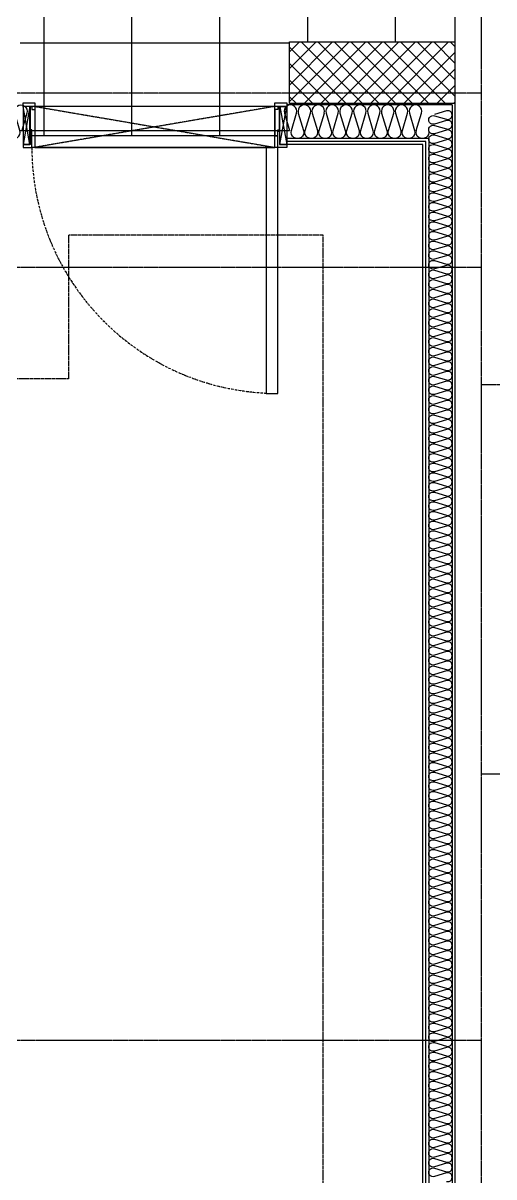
# Model space of a CAD drawing. Header units: millimetres. Extents: x 18456 to 179493, y -203649 to 469211.
# Drawn here: x 135270 to 136877, y -109187 to -105246 of the extents above; entities that cross this region are included whole.
import ezdxf

# ---------------------------------------------------------------- set-up
doc = ezdxf.new("R2010")
doc.units = ezdxf.units.MM
for name, pattern in [('X-평면도(기본형)$0$CEN', [52.5, 50, -1, 0.5, -1]), ('X-평면도(기본형)$0$CENN', [6.3, 4, -1, 0.3, -1]), ('X-평면도(기본형)$0$HID', [2.8, 1.8, -1]), ('X-평면도(기본형)$0$HID2', [7.5, 6, -1.5])]:
    doc.linetypes.add(name, pattern=pattern)
for name, color, linetype, true_color in [('X-평면도(기본형)$0$40HAT', 9, 'Continuous', 0x808080), ('X-평면도(기본형)$0$4GYP', 4, 'Continuous', 0x00ffff), ('X-평면도(기본형)$0$CEN', 1, 'X-평면도(기본형)$0$CEN', 0xff0000), ('X-평면도(기본형)$0$DOOR', 4, 'Continuous', 0x00ffff), ('X-평면도(기본형)$0$INS', 9, 'Continuous', 0x808080), ('X-평면도(기본형)$0$INSUL', 9, 'Continuous', 0x808080), ('X-평면도(기본형)$0$TIL', 5, 'Continuous', 0x0000ff), ('X-평면도(기본형)$0$UIS', 7, 'X-평면도(기본형)$0$HID2', 0x000000), ('X-평면도(기본형)$0$W1', 2, 'Continuous', 0xffff00), ('X-평면도(기본형)$0$W2', 3, 'Continuous', 0x00ff00)]:
    doc.layers.add(name, color=color, linetype=linetype, true_color=true_color)

# ---------------------------------------------------------------- blocks, each defined once
blk = doc.blocks.new('U231 (X-평면도(기본형)$0$ins-l)')
at = {"layer": 'X-평면도(기본형)$0$INSUL', "color": 8, "true_color": 0x808080}
for p, q in [((4303.1, 75.8), (4287.6, 24.2)), ((4323.7, 24.2), (4308.2, 75.8)), ((4344.3, 75.8), (4328.9, 24.2)), ((4364.9, 24.2), (4349.5, 75.8)), ((4385.5, 75.8), (4370.1, 24.2)), ((4406.1, 24.2), (4390.7, 75.8)), ((4426.8, 75.8), (4411.3, 24.2)), ((4447.4, 24.2), (4431.9, 75.8)), ((4468, 75.8), (4452.5, 24.2)), ((4488.6, 24.2), (4473.1, 75.8)), ((4509.2, 75.8), (4493.7, 24.2)), ((4529.8, 24.2), (4514.3, 75.8)), ((4550.4, 75.8), (4535, 24.2)), ((4571, 24.2), (4555.6, 75.8)), ((4591.6, 75.8), (4576.2, 24.2)), ((4612.2, 24.2), (4596.8, 75.8)), ((4632.9, 75.8), (4617.4, 24.2)), ((4653.5, 24.2), (4638, 75.8)), ((4674.1, 75.8), (4658.6, 24.2)), ((4694.7, 24.2), (4679.2, 75.8)), ((4715.3, 75.8), (4699.8, 24.2)), ((4735.9, 24.2), (4720.4, 75.8)), ((4756.5, 75.8), (4741.1, 24.2)), ((4777.1, 24.2), (4761.7, 75.8)), ((4797.7, 75.8), (4782.3, 24.2)), ((4818.3, 24.2), (4802.9, 75.8)), ((4839, 75.8), (4823.5, 24.2)), ((4859.6, 24.2), (4844.1, 75.8)), ((4880.2, 75.8), (4864.7, 24.2)), ((4900.8, 24.2), (4885.3, 75.8)), ((4921.4, 75.8), (4905.9, 24.2)), ((4942, 24.2), (4926.5, 75.8)), ((4962.6, 75.8), (4947.2, 24.2)), ((4983.2, 24.2), (4967.8, 75.8)), ((5003.8, 75.8), (4988.4, 24.2)), ((5024.4, 24.2), (5009, 75.8)), ((5045, 75.8), (5029.6, 24.2)), ((5065.7, 24.2), (5050.2, 75.8)), ((5086.3, 75.8), (5070.8, 24.2)), ((5106.9, 24.2), (5091.4, 75.8)), ((5127.5, 75.8), (5112, 24.2)), ((5148.1, 24.2), (5132.6, 75.8)), ((5168.7, 75.8), (5153.3, 24.2)), ((5189.3, 24.2), (5173.9, 75.8)), ((5209.9, 75.8), (5194.5, 24.2)), ((5230.5, 24.2), (5215.1, 75.8)), ((5251.1, 75.8), (5235.7, 24.2)), ((5271.8, 24.2), (5256.3, 75.8)), ((5292.4, 75.8), (5276.9, 24.2)), ((5313, 24.2), (5297.5, 75.8)), ((5333.6, 75.8), (5318.1, 24.2)), ((5354.2, 24.2), (5338.7, 75.8)), ((5374.8, 75.8), (5359.3, 24.2)), ((5395.4, 24.2), (5380, 75.8)), ((5416, 75.8), (5400.6, 24.2)), ((5436.6, 24.2), (5421.2, 75.8)), ((5457.2, 75.8), (5441.8, 24.2)), ((5477.9, 24.2), (5462.4, 75.8)), ((5498.5, 75.8), (5483, 24.2)), ((5519.1, 24.2), (5503.6, 75.8)), ((5539.7, 75.8), (5524.2, 24.2)), ((5560.3, 24.2), (5544.8, 75.8)), ((5580.9, 75.8), (5565.4, 24.2)), ((5601.5, 24.2), (5586.1, 75.8)), ((5622.1, 75.8), (5606.7, 24.2)), ((5642.7, 24.2), (5627.3, 75.8)), ((5663.3, 75.8), (5647.9, 24.2)), ((5684, 24.2), (5668.5, 75.8)), ((5704.6, 75.8), (5689.1, 24.2)), ((5725.2, 24.2), (5709.7, 75.8)), ((5745.8, 75.8), (5730.3, 24.2)), ((5766.4, 24.2), (5750.9, 75.8)), ((5787, 75.8), (5771.5, 24.2)), ((5807.6, 24.2), (5792.2, 75.8)), ((5828.2, 75.8), (5812.8, 24.2)), ((5848.8, 24.2), (5833.4, 75.8)), ((5869.4, 75.8), (5854, 24.2)), ((5890.1, 24.2), (5874.6, 75.8)), ((5910.7, 75.8), (5895.2, 24.2)), ((5931.3, 24.2), (5915.8, 75.8)), ((5951.9, 75.8), (5936.4, 24.2)), ((5972.5, 24.2), (5957, 75.8)), ((5993.1, 75.8), (5977.6, 24.2)), ((6013.7, 24.2), (5998.3, 75.8)), ((6034.3, 75.8), (6018.9, 24.2)), ((6054.9, 24.2), (6039.5, 75.8)), ((6075.5, 75.8), (6060.1, 24.2)), ((6096.2, 24.2), (6080.7, 75.8)), ((6116.8, 75.8), (6101.3, 24.2)), ((6137.4, 24.2), (6121.9, 75.8)), ((6158, 75.8), (6142.5, 24.2)), ((6178.6, 24.2), (6163.1, 75.8)), ((6199.2, 75.8), (6183.7, 24.2)), ((6219.8, 24.2), (6204.4, 75.8)), ((6240.4, 75.8), (6225, 24.2)), ((6261, 24.2), (6245.6, 75.8)), ((6281.6, 75.8), (6266.2, 24.2)), ((6302.2, 24.2), (6286.8, 75.8)), ((6322.9, 75.8), (6307.4, 24.2)), ((6343.5, 24.2), (6328, 75.8)), ((6364.1, 75.8), (6348.6, 24.2)), ((6384.7, 24.2), (6369.2, 75.8)), ((6405.3, 75.8), (6389.8, 24.2)), ((6425.9, 24.2), (6410.5, 75.8)), ((6446.5, 75.8), (6431.1, 24.2)), ((6467.1, 24.2), (6451.7, 75.8)), ((6487.7, 75.8), (6472.3, 24.2)), ((6508.3, 24.2), (6492.9, 75.8)), ((6529, 75.8), (6513.5, 24.2)), ((6549.6, 24.2), (6534.1, 75.8)), ((6570.2, 75.8), (6554.7, 24.2)), ((6590.8, 24.2), (6575.3, 75.8)), ((6611.4, 75.8), (6595.9, 24.2)), ((6632, 24.2), (6616.5, 75.8)), ((6652.6, 75.8), (6637.2, 24.2)), ((6673.2, 24.2), (6657.8, 75.8)), ((6693.8, 75.8), (6678.4, 24.2)), ((6714.4, 24.2), (6699, 75.8)), ((6735.1, 75.8), (6719.6, 24.2)), ((6755.7, 24.2), (6740.2, 75.8)), ((6776.3, 75.8), (6760.8, 24.2)), ((6796.9, 24.2), (6781.4, 75.8)), ((6817.5, 75.8), (6802, 24.2)), ((6838.1, 24.2), (6822.6, 75.8)), ((6858.7, 75.8), (6843.3, 24.2)), ((6879.3, 24.2), (6863.9, 75.8)), ((6899.9, 75.8), (6884.5, 24.2)), ((6920.5, 24.2), (6905.1, 75.8)), ((6941.2, 75.8), (6925.7, 24.2)), ((6961.8, 24.2), (6946.3, 75.8)), ((6982.4, 75.8), (6966.9, 24.2)), ((7003, 24.2), (6987.5, 75.8)), ((7023.6, 75.8), (7008.1, 24.2)), ((7044.2, 24.2), (7028.7, 75.8)), ((7064.8, 75.8), (7049.4, 24.2)), ((7085.4, 24.2), (7070, 75.8)), ((7106, 75.8), (7090.6, 24.2)), ((7126.6, 24.2), (7111.2, 75.8)), ((7147.3, 75.8), (7131.8, 24.2)), ((7167.9, 24.2), (7152.4, 75.8)), ((7188.5, 75.8), (7173, 24.2)), ((7209.1, 24.2), (7193.6, 75.8)), ((7229.7, 75.8), (7214.2, 24.2)), ((7250.3, 24.2), (7234.8, 75.8)), ((7270.9, 75.8), (7255.5, 24.2)), ((7291.5, 24.2), (7276.1, 75.8)), ((7312.1, 75.8), (7296.7, 24.2)), ((7332.7, 24.2), (7317.3, 75.8)), ((7353.4, 75.8), (7337.9, 24.2)), ((7374, 24.2), (7358.5, 75.8)), ((7394.6, 75.8), (7379.1, 24.2)), ((7415.2, 24.2), (7399.7, 75.8)), ((7435.8, 75.8), (7420.3, 24.2)), ((7456.4, 24.2), (7440.9, 75.8)), ((7477, 75.8), (7461.6, 24.2)), ((7497.6, 24.2), (7482.2, 75.8)), ((7518.2, 75.8), (7502.8, 24.2)), ((7538.8, 24.2), (7523.4, 75.8)), ((7559.4, 75.8), (7544, 24.2)), ((7580.1, 24.2), (7564.6, 75.8)), ((7600.7, 75.8), (7585.2, 24.2)), ((7621.3, 24.2), (7605.8, 75.8)), ((7641.9, 75.8), (7626.4, 24.2)), ((7662.5, 24.2), (7647, 75.8)), ((7683.1, 75.8), (7667.7, 24.2)), ((7703.7, 24.2), (7688.3, 75.8)), ((7724.3, 75.8), (7708.9, 24.2)), ((7744.9, 24.2), (7729.5, 75.8)), ((7765.5, 75.8), (7750.1, 24.2)), ((7786.2, 24.2), (7770.7, 75.8)), ((7806.8, 75.8), (7791.3, 24.2)), ((7827.4, 24.2), (7811.9, 75.8)), ((7848, 75.8), (7832.5, 24.2)), ((7868.6, 24.2), (7853.1, 75.8)), ((7889.2, 75.8), (7873.7, 24.2)), ((7909.8, 24.2), (7894.4, 75.8)), ((7930.4, 75.8), (7915, 24.2)), ((7951, 24.2), (7935.6, 75.8)), ((7971.6, 75.8), (7956.2, 24.2)), ((7992.3, 24.2), (7976.8, 75.8)), ((8012.9, 75.8), (7997.4, 24.2)), ((8033.5, 24.2), (8018, 75.8)), ((8054.1, 75.8), (8038.6, 24.2)), ((8074.7, 24.2), (8059.2, 75.8)), ((8095.3, 75.8), (8079.8, 24.2)), ((8115.9, 24.2), (8100.5, 75.8)), ((8136.5, 75.8), (8121.1, 24.2)), ((8157.1, 24.2), (8141.7, 75.8)), ((8177.7, 75.8), (8162.3, 24.2)), ((8198.4, 24.2), (8182.9, 75.8)), ((8219, 75.8), (8203.5, 24.2)), ((8239.6, 24.2), (8224.1, 75.8)), ((8260.2, 75.8), (8244.7, 24.2)), ((8280.8, 24.2), (8265.3, 75.8)), ((8301.4, 75.8), (8285.9, 24.2)), ((8322, 24.2), (8306.6, 75.8)), ((8342.6, 75.8), (8327.2, 24.2)), ((8363.2, 24.2), (8347.8, 75.8)), ((8383.8, 75.8), (8368.4, 24.2)), ((8404.5, 24.2), (8389, 75.8)), ((8425.1, 75.8), (8409.6, 24.2)), ((8445.7, 24.2), (8430.2, 75.8)), ((8466.3, 75.8), (8450.8, 24.2)), ((8486.9, 24.2), (8471.4, 75.8)), ((8507.5, 75.8), (8492, 24.2)), ((8528.1, 24.2), (8512.7, 75.8)), ((8548.7, 75.8), (8533.3, 24.2)), ((8569.3, 24.2), (8553.9, 75.8)), ((8589.9, 75.8), (8574.5, 24.2)), ((8610.6, 24.2), (8595.1, 75.8)), ((8631.2, 75.8), (8615.7, 24.2)), ((8651.8, 24.2), (8636.3, 75.8)), ((8672.4, 75.8), (8656.9, 24.2)), ((8693, 24.2), (8677.5, 75.8)), ((8713.6, 75.8), (8698.1, 24.2)), ((8734.2, 24.2), (8718.8, 75.8)), ((8754.8, 75.8), (8739.4, 24.2)), ((8775.4, 24.2), (8760, 75.8)), ((8796, 75.8), (8780.6, 24.2)), ((8816.6, 24.2), (8801.2, 75.8)), ((8837.3, 75.8), (8821.8, 24.2))]:
    blk.add_line(p, q, dxfattribs=at)
at = {"layer": 'X-평면도(기본형)$0$INSUL', "color": 8, "true_color": 0x808080, "extrusion": (0, 0, -1)}
for centre in [(-4285.1, 81.2), (-4326.3, 81.2), (-4367.5, 81.2), (-4408.7, 81.2), (-4449.9, 81.2), (-4491.2, 81.2), (-4532.4, 81.2), (-4573.6, 81.2), (-4614.8, 81.2), (-4656, 81.2), (-4697.3, 81.2), (-4738.5, 81.2), (-4779.7, 81.2), (-4820.9, 81.2), (-4862.1, 81.2), (-4903.4, 81.2), (-4944.6, 81.2), (-4985.8, 81.2), (-5027, 81.2), (-5068.2, 81.2), (-5109.5, 81.2), (-5150.7, 81.2), (-5191.9, 81.2), (-5233.1, 81.2), (-5274.3, 81.2), (-5315.6, 81.2), (-5356.8, 81.2), (-5398, 81.2), (-5439.2, 81.2), (-5480.4, 81.2), (-5521.7, 81.2), (-5562.9, 81.2), (-5604.1, 81.2), (-5645.3, 81.2), (-5686.5, 81.2), (-5727.8, 81.2), (-5769, 81.2), (-5810.2, 81.2), (-5851.4, 81.2), (-5892.6, 81.2), (-5933.8, 81.2), (-5975.1, 81.2), (-6016.3, 81.2), (-6057.5, 81.2), (-6098.7, 81.2), (-6139.9, 81.2), (-6181.2, 81.2), (-6222.4, 81.2), (-6263.6, 81.2), (-6304.8, 81.2), (-6346, 81.2), (-6387.3, 81.2), (-6428.5, 81.2), (-6469.7, 81.2), (-6510.9, 81.2), (-6552.1, 81.2), (-6593.4, 81.2), (-6634.6, 81.2), (-6675.8, 81.2), (-6717, 81.2), (-6758.2, 81.2), (-6799.5, 81.2), (-6840.7, 81.2), (-6881.9, 81.2), (-6923.1, 81.2), (-6964.3, 81.2), (-7005.6, 81.2), (-7046.8, 81.2), (-7088, 81.2), (-7129.2, 81.2), (-7170.4, 81.2), (-7211.7, 81.2), (-7252.9, 81.2), (-7294.1, 81.2), (-7335.3, 81.2), (-7376.5, 81.2), (-7417.8, 81.2), (-7459, 81.2), (-7500.2, 81.2), (-7541.4, 81.2), (-7582.6, 81.2), (-7623.9, 81.2), (-7665.1, 81.2), (-7706.3, 81.2), (-7747.5, 81.2), (-7788.7, 81.2), (-7830, 81.2), (-7871.2, 81.2), (-7912.4, 81.2), (-7953.6, 81.2), (-7994.8, 81.2), (-8036.1, 81.2), (-8077.3, 81.2), (-8118.5, 81.2), (-8159.7, 81.2), (-8200.9, 81.2), (-8242.1, 81.2), (-8283.4, 81.2), (-8324.6, 81.2), (-8365.8, 81.2), (-8407, 81.2), (-8448.2, 81.2), (-8489.5, 81.2), (-8530.7, 81.2), (-8571.9, 81.2), (-8613.1, 81.2), (-8654.3, 81.2), (-8695.6, 81.2), (-8736.8, 81.2), (-8778, 81.2), (-8819.2, 81.2)]:
    blk.add_arc(centre, 18.8, 343.3008, 196.6992, dxfattribs=at)
at = {"layer": 'X-평면도(기본형)$0$INSUL', "color": 8, "true_color": 0x808080}
for centre in [(4305.7, 18.8), (4346.9, 18.8), (4388.1, 18.8), (4429.3, 18.8), (4470.6, 18.8), (4511.8, 18.8), (4553, 18.8), (4594.2, 18.8), (4635.4, 18.8), (4676.6, 18.8), (4717.9, 18.8), (4759.1, 18.8), (4800.3, 18.8), (4841.5, 18.8), (4882.7, 18.8), (4924, 18.8), (4965.2, 18.8), (5006.4, 18.8), (5047.6, 18.8), (5088.8, 18.8), (5130.1, 18.8), (5171.3, 18.8), (5212.5, 18.8), (5253.7, 18.8), (5294.9, 18.8), (5336.2, 18.8), (5377.4, 18.8), (5418.6, 18.8), (5459.8, 18.8), (5501, 18.8), (5542.3, 18.8), (5583.5, 18.8), (5624.7, 18.8), (5665.9, 18.8), (5707.1, 18.8), (5748.4, 18.8), (5789.6, 18.8), (5830.8, 18.8), (5872, 18.8), (5913.2, 18.8), (5954.5, 18.8), (5995.7, 18.8), (6036.9, 18.8), (6078.1, 18.8), (6119.3, 18.8), (6160.6, 18.8), (6201.8, 18.8), (6243, 18.8), (6284.2, 18.8), (6325.4, 18.8), (6366.7, 18.8), (6407.9, 18.8), (6449.1, 18.8), (6490.3, 18.8), (6531.5, 18.8), (6572.8, 18.8), (6614, 18.8), (6655.2, 18.8), (6696.4, 18.8), (6737.6, 18.8), (6778.9, 18.8), (6820.1, 18.8), (6861.3, 18.8), (6902.5, 18.8), (6943.7, 18.8), (6985, 18.8), (7026.2, 18.8), (7067.4, 18.8), (7108.6, 18.8), (7149.8, 18.8), (7191, 18.8), (7232.3, 18.8), (7273.5, 18.8), (7314.7, 18.8), (7355.9, 18.8), (7397.1, 18.8), (7438.4, 18.8), (7479.6, 18.8), (7520.8, 18.8), (7562, 18.8), (7603.2, 18.8), (7644.5, 18.8), (7685.7, 18.8), (7726.9, 18.8), (7768.1, 18.8), (7809.3, 18.8), (7850.6, 18.8), (7891.8, 18.8), (7933, 18.8), (7974.2, 18.8), (8015.4, 18.8), (8056.7, 18.8), (8097.9, 18.8), (8139.1, 18.8), (8180.3, 18.8), (8221.5, 18.8), (8262.8, 18.8), (8304, 18.8), (8345.2, 18.8), (8386.4, 18.8), (8427.6, 18.8), (8468.9, 18.8), (8510.1, 18.8), (8551.3, 18.8), (8592.5, 18.8), (8633.7, 18.8), (8675, 18.8), (8716.2, 18.8), (8757.4, 18.8), (8798.6, 18.8)]:
    blk.add_arc(centre, 18.8, 163.3008, 16.6992, dxfattribs=at)
blk = doc.blocks.new('U115 (X-평면도(기본형)$0$ins-l)')
at = {"layer": 'X-평면도(기본형)$0$INSUL', "color": 8, "true_color": 0x808080}
for p, q in [((36.9, 24.2), (21.4, 75.8)), ((57.5, 75.8), (42, 24.2)), ((78.1, 24.2), (62.6, 75.8)), ((98.7, 75.8), (83.2, 24.2)), ((119.3, 24.2), (103.8, 75.8)), ((139.9, 75.8), (124.5, 24.2)), ((160.5, 24.2), (145.1, 75.8)), ((181.1, 75.8), (165.7, 24.2)), ((201.7, 24.2), (186.3, 75.8)), ((222.3, 75.8), (206.9, 24.2)), ((243, 24.2), (227.5, 75.8)), ((263.6, 75.8), (248.1, 24.2)), ((284.2, 24.2), (268.7, 75.8)), ((304.8, 75.8), (289.3, 24.2)), ((325.4, 24.2), (309.9, 75.8)), ((346, 75.8), (330.6, 24.2)), ((366.6, 24.2), (351.2, 75.8)), ((387.2, 75.8), (371.8, 24.2)), ((407.8, 24.2), (392.4, 75.8)), ((428.4, 75.8), (413, 24.2))]:
    blk.add_line(p, q, dxfattribs=at)
at = {"layer": 'X-평면도(기본형)$0$INSUL', "color": 8, "true_color": 0x808080, "extrusion": (0, 0, -1)}
for centre in [(-39.4, 81.2), (-80.7, 81.2), (-121.9, 81.2), (-163.1, 81.2), (-204.3, 81.2), (-245.5, 81.2), (-286.8, 81.2), (-328, 81.2), (-369.2, 81.2), (-410.4, 81.2)]:
    blk.add_arc(centre, 18.8, 343.3008, 196.6992, dxfattribs=at)
at = {"layer": 'X-평면도(기본형)$0$INSUL', "color": 8, "true_color": 0x808080}
for centre in [(18.8, 18.8), (60, 18.8), (101.3, 18.8), (142.5, 18.8), (183.7, 18.8), (224.9, 18.8), (266.1, 18.8), (307.4, 18.8), (348.6, 18.8), (389.8, 18.8)]:
    blk.add_arc(centre, 18.8, 163.3008, 16.6992, dxfattribs=at)
blk = doc.blocks.new('X-평면도(기본형)$0$pd900')
at = {"layer": 'X-평면도(기본형)$0$DOOR', "color": 1, "true_color": 0xff0000}
for p, q in [((23, 0), (0, 130)), ((23, 130), (0, 0)), ((877, 0), (900, 130)), ((877, 130), (900, 0))]:
    blk.add_line(p, q, dxfattribs=at)
at = {"layer": 'X-평면도(기본형)$0$DOOR'}
for p, q in [((30, 140), (870, 140)), ((30, 100), (870, 100))]:
    blk.add_line(p, q, dxfattribs=at)
at = {"layer": 'X-평면도(기본형)$0$DOOR', "color": 1, "linetype": 'X-평면도(기본형)$0$HID', "true_color": 0xff0000}
for p, q in [((40, 0), (860, 140)), ((860, 0), (40, 140))]:
    blk.add_line(p, q, dxfattribs=at)
at = {"layer": 'X-평면도(기본형)$0$DOOR', "color": 6, "true_color": 0xff00ff}
blk.add_lwpolyline([(30, 140), (70, 140), (70, 980), (30, 980)], close=True, dxfattribs=at)
at = {"layer": 'X-평면도(기본형)$0$DOOR'}
for points in [[(0, 130), (0, 140), (30, 140), (30, 85), (25, 85), (25, 130)], [(0, 0), (0, 130), (23, 130), (23, 0)], [(900, 130), (900, 140), (870, 140), (870, 85), (875, 85), (875, 130)], [(900, 0), (900, 130), (877, 130), (877, 0)], [(40, 100), (30, 100), (30, 80), (25, 80), (25, 0), (30, 0), (30, 10), (40, 10)], [(860, 100), (870, 100), (870, 80), (875, 80), (875, 0), (870, 0), (870, 10), (860, 10)], [(0, 0), (40, 0), (40, -12), (0, -12)], [(860, 0), (900, 0), (900, -12), (860, -12)]]:
    blk.add_lwpolyline(points, close=True, dxfattribs=at)
at = {"layer": 'X-평면도(기본형)$0$DOOR', "color": 1, "linetype": 'X-평면도(기본형)$0$HID', "true_color": 0xff0000}
blk.add_lwpolyline([(40, 0), (860, 0), (860, 140), (40, 140)], close=True, dxfattribs=at)
at = {"layer": 'X-평면도(기본형)$0$DOOR', "color": 1, "linetype": 'X-평면도(기본형)$0$CENN', "ltscale": 2, "true_color": 0xff0000}
blk.add_arc((30, 140), 840, 0, 87.2706, dxfattribs=at)
blk = doc.blocks.new('U120 (X-평면도(기본형)$0$ins-l)')
at = {"layer": 'X-평면도(기본형)$0$INSUL', "color": 8, "true_color": 0x808080}
for p, q in [((36.9, 24.2), (21.4, 75.8)), ((57.5, 75.8), (42, 24.2)), ((78.1, 24.2), (62.6, 75.8)), ((98.7, 75.8), (83.2, 24.2)), ((119.3, 24.2), (103.8, 75.8)), ((139.9, 75.8), (124.5, 24.2)), ((160.5, 24.2), (145.1, 75.8)), ((181.1, 75.8), (165.7, 24.2)), ((201.7, 24.2), (186.3, 75.8)), ((222.3, 75.8), (206.9, 24.2)), ((243, 24.2), (227.5, 75.8)), ((263.6, 75.8), (248.1, 24.2))]:
    blk.add_line(p, q, dxfattribs=at)
at = {"layer": 'X-평면도(기본형)$0$INSUL', "color": 8, "true_color": 0x808080, "extrusion": (0, 0, -1)}
for centre in [(-39.4, 81.2), (-80.7, 81.2), (-121.9, 81.2), (-163.1, 81.2), (-204.3, 81.2), (-245.5, 81.2)]:
    blk.add_arc(centre, 18.8, 343.3008, 196.6992, dxfattribs=at)
at = {"layer": 'X-평면도(기본형)$0$INSUL', "color": 8, "true_color": 0x808080}
for centre in [(18.8, 18.8), (60, 18.8), (101.3, 18.8), (142.5, 18.8), (183.7, 18.8), (224.9, 18.8)]:
    blk.add_arc(centre, 18.8, 163.3008, 16.6992, dxfattribs=at)

msp = doc.modelspace()

# ---------------------------------------------------------------- hatches: boundary and pattern name
at = {"layer": 'X-평면도(기본형)$0$40HAT'}
h = msp.add_hatch(dxfattribs=at)
h.set_pattern_fill('H3', color=256, scale=40, style=0, pattern_type=2)
h.set_pattern_definition([(315, (-516301.965, -267489.793), (28.2842712, 28.2842712), []), (45, (-516301.965, -267489.793), (-28.2842712, 28.2842712), [])])
h.paths.add_polyline_path([(136744.6, -105520.5), (136744.6, -105310.5), (136179.6, -105310.5), (136179.6, -105520.5)], flags=0)
at = {"layer": 'X-평면도(기본형)$0$TIL'}
h = msp.add_hatch(dxfattribs=at)
h.set_pattern_fill('H3', color=256, scale=300, angle=45, style=0, pattern_type=2)
h.set_pattern_definition([(360, (-488958.8, -79513.05), (2e-13, 300), []), (90, (-488958.8, -79513.05), (-300, 9e-14), [])])
h.paths.add_polyline_path([(133344.6, -105900.5), (133344.6, -105700.5), (133544.6, -105700.5), (133544.6, -105900.5), (134764.6, -105900.5), (134764.6, -105310.5), (135259.6, -105310.5), (135259.6, -105630.5), (136179.6, -105630.5), (136179.6, -105310.5), (136744.6, -105310.5), (136744.6, -104835.5), (134604.6, -104835.5), (134604.6, -105080.5), (133544.6, -105080.5), (133544.6, -104175.5), (132079.6, -104175.5), (132079.6, -104550.5), (126684.6, -104550.5), (126684.6, -105860.5), (130059.6, -105860.5), (130059.6, -105975.5), (131579.6, -105975.5), (131579.6, -105860.5), (133014.6, -105860.5), (133014.6, -105900.5)], flags=0)

# ---------------------------------------------------------------- linework, layer by layer
at = {"layer": 'X-평면도(기본형)$0$4GYP'}
for p, q in [((136644.6, -105650.5), (136169.6, -105650.5)), ((136634.6, -105660.5), (136169.6, -105660.5)), ((136634.6, -112480.5), (136634.6, -105660.5)), ((136644.6, -112490.5), (136644.6, -105650.5))]:
    msp.add_line(p, q, dxfattribs=at)
at = {"layer": 'X-평면도(기본형)$0$CEN'}
for p, q in [((136834.6, -115325.5), (136834.6, -102925.5)), ((136834.6, -105485.5), (134939.6, -105485.5)), ((136834.6, -106080.5), (132569.6, -106080.5)), ((136834.6, -106480.5), (140044.6, -106480.5)), ((140044.6, -107810.5), (136834.6, -107810.5)), ((136834.6, -108720.5), (132654.6, -108720.5))]:
    msp.add_line(p, q, dxfattribs=at)
at = {"layer": 'X-평면도(기본형)$0$INS'}
for p, q in [((136734.6, -105525.5), (136169.6, -105525.5)), ((136734.6, -105525.5), (136734.6, -112615.5)), ((136654.6, -105640.5), (136169.6, -105640.5)), ((136654.6, -105640.5), (136654.6, -112500.5))]:
    msp.add_line(p, q, dxfattribs=at)
at = {"layer": 'X-평면도(기본형)$0$UIS'}
msp.add_lwpolyline([(133014.6, -112145.5), (133464.6, -112145.5), (133464.6, -112175.5), (136294.6, -112175.5), (136294.6, -105970.5), (135424.6, -105970.5), (135424.6, -106460.5), (134904.6, -106460.5), (134904.6, -106230.5), (133624.6, -106230.5), (133624.6, -106520.5), (133124.6, -106520.5)], dxfattribs=at)
at = {"layer": 'X-평면도(기본형)$0$W1'}
msp.add_line((136744.6, -110285.5), (136744.6, -104835.5), dxfattribs=at)
at = {"layer": 'X-평면도(기본형)$0$W2'}
for p, q in [((136179.6, -105520.5), (136179.6, -105310.5)), ((136179.6, -105310.5), (136744.6, -105310.5)), ((136744.6, -105520.5), (136744.6, -105310.5)), ((136744.6, -105520.5), (136179.6, -105520.5))]:
    msp.add_line(p, q, dxfattribs=at)

# ---------------------------------------------------------------- block references
at = {"layer": 'X-평면도(기본형)$0$DOOR', "rotation": 180}
msp.add_blockref('X-평면도(기본형)$0$pd900', (136169.6, -105530.5), dxfattribs=at)
at = {"layer": 'X-평면도(기본형)$0$INSUL', "yscale": 1.149999999999999, "zscale": 1.149999999999999}
for name, p, xscale in [('U120 (X-평면도(기본형)$0$ins-l)', (134979.6, -105640.5), 1.149999999999999), ('U115 (X-평면도(기본형)$0$ins-l)', (136654.6, -105640.5), -1.149999999999999)]:
    msp.add_blockref(name, p, dxfattribs=dict(at, xscale=xscale))
at = {"layer": 'X-평면도(기본형)$0$INSUL', "xscale": -0.7999999999999996, "yscale": 0.7999999999999996, "zscale": 0.7999999999999996, "rotation": 270}
msp.add_blockref('U231 (X-평면도(기본형)$0$ins-l)', (136654.6, -112615.5), dxfattribs=at)

doc.saveas('drawing.dxf')
